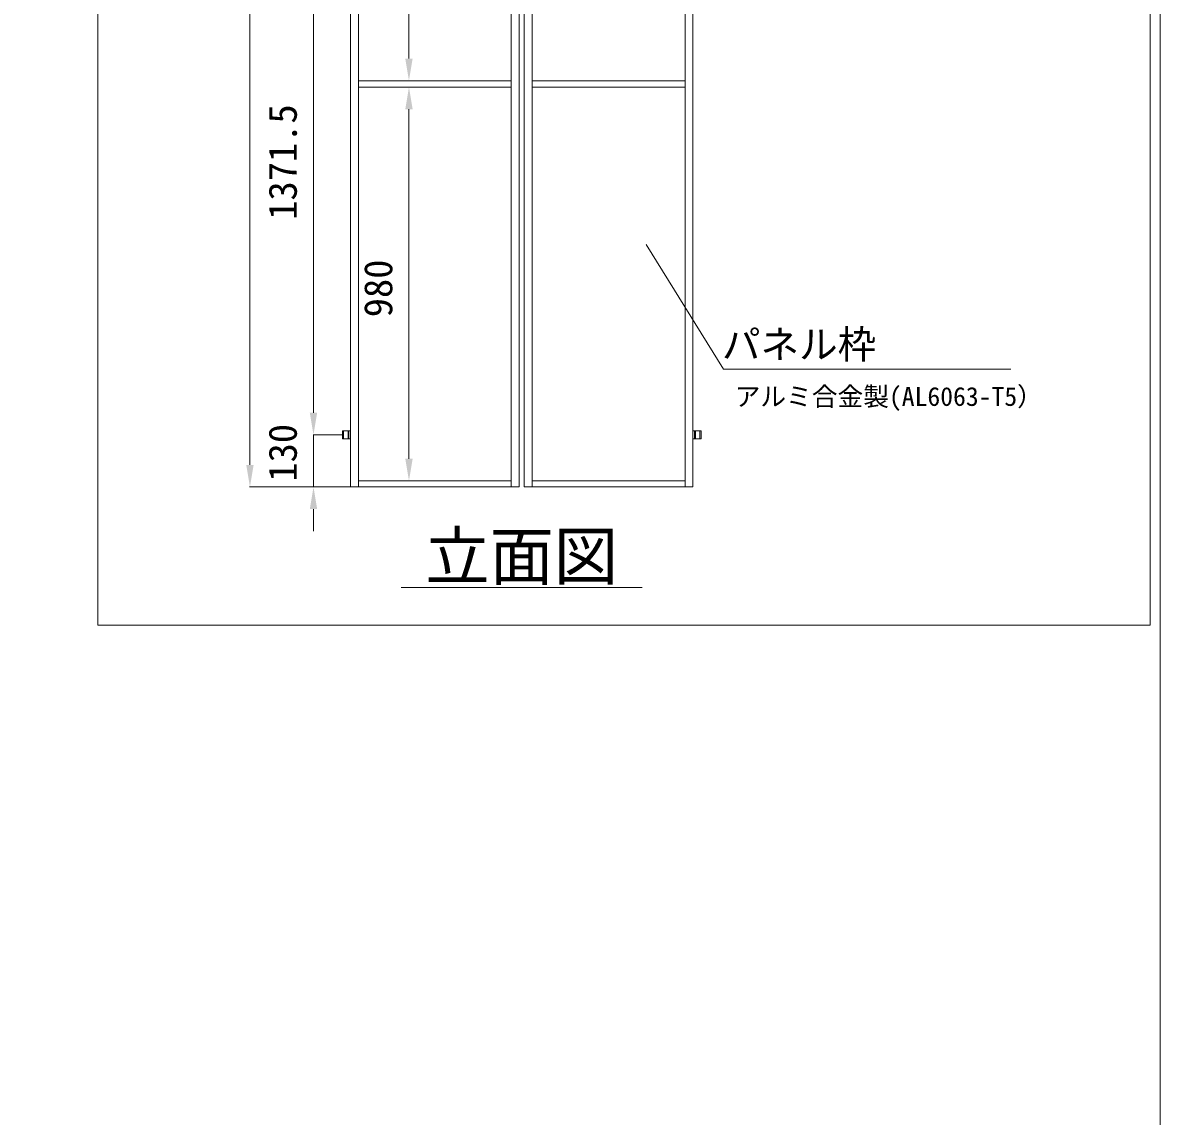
# Model space of a CAD drawing. Units: millimetres, scale not verified. Extents: x -82240 to -62115, y -14438 to 14438.
# Drawn here: x -64947 to -62115, y -11409 to -8686 of the extents above; entities that cross this region are included whole.
import ezdxf
from ezdxf.enums import TextEntityAlignment as Align

# ---------------------------------------------------------------- set-up
doc = ezdxf.new("R2010")
doc.units = ezdxf.units.MM
doc.header["$LTSCALE"] = 38
doc.linetypes.add('DASHED1', pattern=[1.8, 1.2, -0.6])
for name, color, linetype, lineweight in [('0-A_図面枠', 7, 'Continuous', 18), ('0-B_寸法', 3, 'Continuous', 18), ('1-5_標準ﾊﾟﾈﾙ', 7, 'Continuous', 18), ('1-7_文字', 7, 'Continuous', 18)]:
    doc.layers.add(name, color=color, linetype=linetype, lineweight=lineweight)
doc.styles.add('ＭＳ ゴシック', font='')
doc.styles.get('ＭＳ ゴシック').set_extended_font_data('MS Gothic')

msp = doc.modelspace()

# ---------------------------------------------------------------- linework, layer by layer
at = {"layer": '0-A_図面枠'}
for points in [[(-82240.11, -562.5), (-62115.09, -562.5), (-62115.09, -14437.5), (-82240.11, -14437.5)], [(-64759.89, -6001.17), (-62139.96, -6001.17), (-62139.96, -10185.84), (-64759.89, -10185.84)]]:
    msp.add_lwpolyline(points, close=True, dxfattribs=at)
at = {"layer": '0-B_寸法'}
for p, q in [((-64380.99, -6894.03), (-64380.99, -9787.05)), ((-63985.2, -7905.54), (-63985.2, -8775.54)), ((-64222.86, -8395.53), (-64222.86, -9657.03)), ((-64110.18, -8830.53), (-63984.18, -8830.53)), ((-64110.18, -8846.55), (-63984.18, -8846.55)), ((-63985.2, -8901.54), (-63985.2, -9771.54)), ((-64222.86, -9657.03), (-64222.86, -9602.04)), ((-64151.94, -9712.05), (-64223.88, -9712.05)), ((-64151.94, -9712.05), (-64223.88, -9712.05)), ((-64222.86, -9712.05), (-64222.86, -9842.04)), ((-64131.93, -9842.04), (-64382.01, -9842.04)), ((-64131.93, -9842.04), (-64223.88, -9842.04)), ((-64110.18, -9826.53), (-63984.18, -9826.53)), ((-64222.86, -9897.03), (-64222.86, -9952.05)), ((-64004.58, -10092.03), (-63404.58, -10092.03))]:
    msp.add_line(p, q, dxfattribs=at)
at = {"layer": '0-B_寸法', "color": 91}
for points in [[(-63994.35, -8775.54), (-63985.2, -8830.53), (-63976.02, -8775.54)], [(-63994.35, -8901.54), (-63985.2, -8846.55), (-63976.02, -8901.54)], [(-64232.04, -9657.03), (-64222.86, -9712.05), (-64213.71, -9657.03)], [(-64232.04, -9657.03), (-64222.86, -9712.05), (-64213.71, -9657.03)], [(-64390.17, -9787.05), (-64380.99, -9842.04), (-64371.84, -9787.05)], [(-63994.35, -9771.54), (-63985.2, -9826.53), (-63976.02, -9771.54)], [(-64232.04, -9897.03), (-64222.86, -9842.04), (-64213.71, -9897.03)]]:
    msp.add_solid(points, dxfattribs=at)
at = {"layer": '1-5_標準ﾊﾟﾈﾙ', "linetype": 'DASHED1'}
for p, q in [((-64147.95, -9702.03), (-64147.95, -9722.04)), ((-64136.94, -9702.03), (-64136.94, -9722.04)), ((-63272.25, -9702.03), (-63272.25, -9722.04)), ((-63261.24, -9702.03), (-63261.24, -9722.04))]:
    msp.add_line(p, q, dxfattribs=at)
at = {"layer": '1-5_標準ﾊﾟﾈﾙ'}
for p, q in [((-64134.75, -9702.03), (-64134.75, -9722.04)), ((-63274.44, -9702.03), (-63274.44, -9722.04))]:
    msp.add_line(p, q, dxfattribs=at)
for points in [[(-64130.94, -6839.04), (-64111.2, -6839.04), (-64111.2, -9842.04), (-64130.94, -9842.04)], [(-63710.94, -6839.04), (-63730.68, -6839.04), (-63730.68, -9842.04), (-63710.94, -9842.04)], [(-63698.25, -6839.04), (-63678.48, -6839.04), (-63678.48, -9842.04), (-63698.25, -9842.04)], [(-63278.25, -6839.04), (-63297.99, -6839.04), (-63297.99, -9842.04), (-63278.25, -9842.04)], [(-63730.68, -8830.53), (-64111.2, -8830.53), (-64111.2, -8846.55), (-63730.68, -8846.55)], [(-63678.48, -8830.53), (-63297.99, -8830.53), (-63297.99, -8846.55), (-63678.48, -8846.55)], [(-63730.68, -9842.04), (-64111.2, -9842.04), (-64111.2, -9826.53), (-63730.68, -9826.53)], [(-63678.48, -9842.04), (-63297.99, -9842.04), (-63297.99, -9826.53), (-63678.48, -9826.53)]]:
    msp.add_lwpolyline(points, close=True, dxfattribs=at)
for points in [[(-64130.94, -9722.04), (-64150.95, -9722.04), (-64150.95, -9702.03), (-64130.94, -9702.03)], [(-63278.25, -9722.04), (-63258.24, -9722.04), (-63258.24, -9702.03), (-63278.25, -9702.03)]]:
    msp.add_lwpolyline(points, dxfattribs=at)
at = {"layer": '1-7_文字'}
for p, q in [((-63394.53, -9238.26), (-63201.96, -9548.7)), ((-63201.96, -9548.7), (-63201.6, -9548.7)), ((-63201.6, -9548.7), (-62487.24, -9548.7))]:
    msp.add_line(p, q, dxfattribs=at)

# ---------------------------------------------------------------- texts
at = {"layer": '0-B_寸法', "style": 'ＭＳ ゴシック'}
for s, p in [('1371.5', (-64243.26, -9176.7)), ('980', (-64005.6, -9419.43)), ('130', (-64243.26, -9828.75))]:
    msp.add_text(s, height=70.38, rotation=90, dxfattribs=at).set_placement(p, align=Align.BOTTOM_LEFT)
at = {"layer": '1-7_文字', "style": 'ＭＳ ゴシック'}
for s, height, p in [('パネル枠\u3000\u3000\u3000\u3000\u3000', 70.38, (-63206.13, -9543.3)), ('アルミ合金製(AL6063-T5）', 46.92, (-63174.45, -9654.24)), ('立面図', 117.3, (-63944.58, -10108.05))]:
    msp.add_text(s, height=height, dxfattribs=at).set_placement(p, align=Align.BOTTOM_LEFT)

doc.saveas('drawing.dxf')
